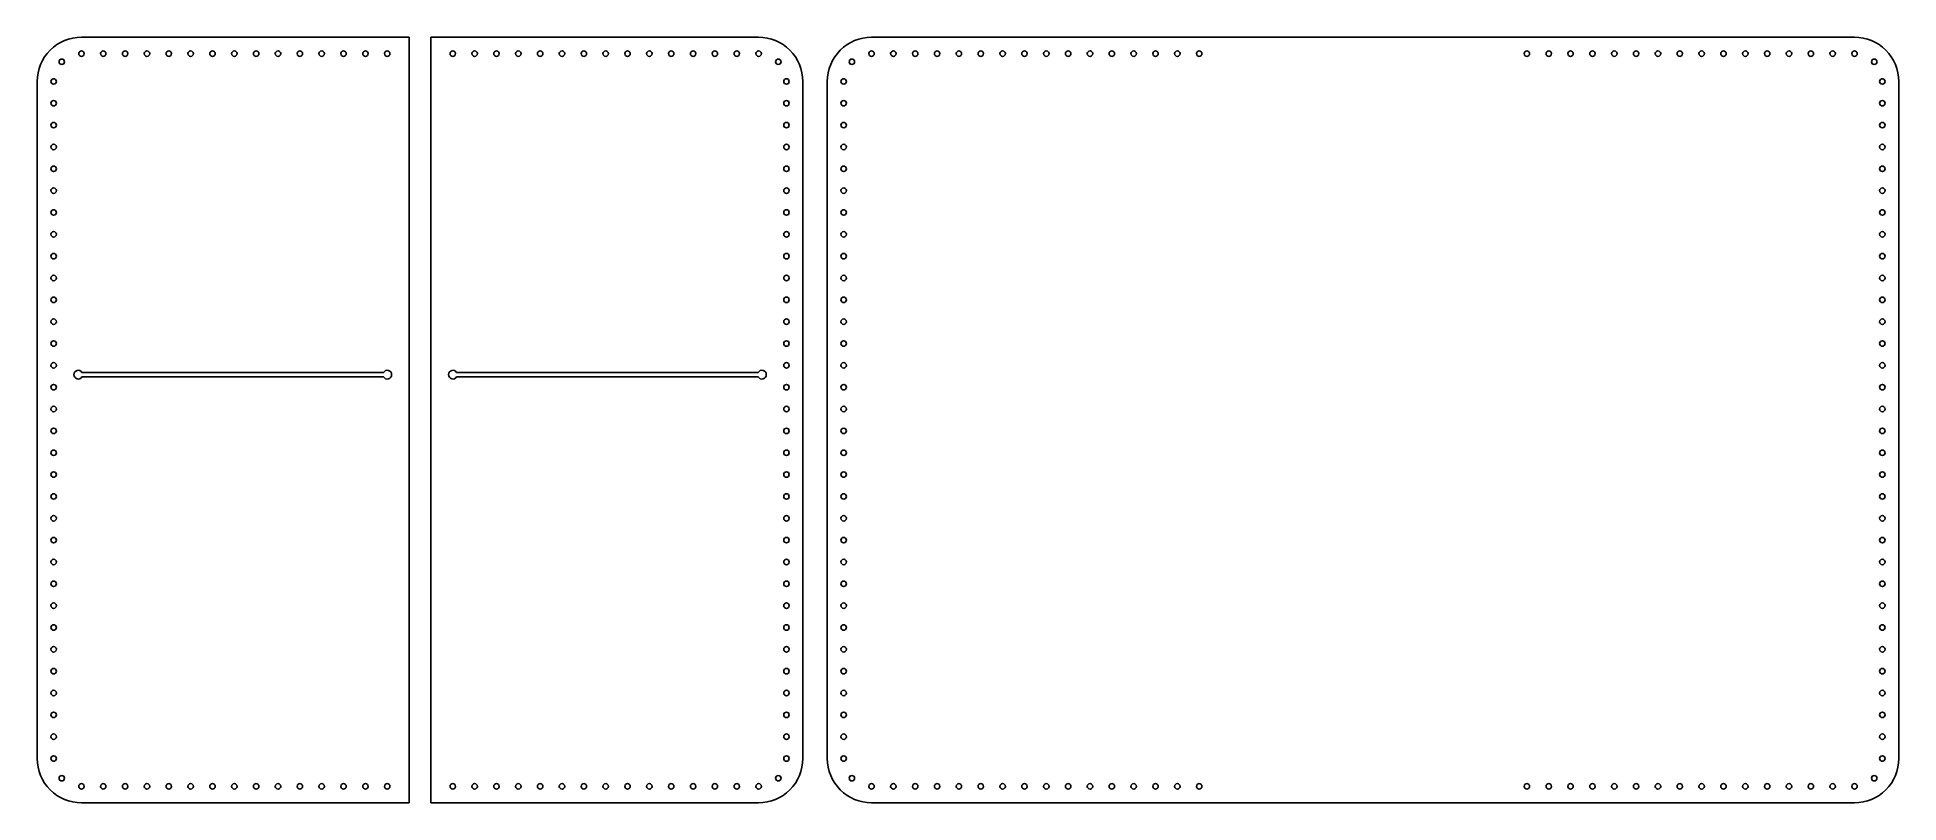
# Model space of a CAD drawing. Header units: millimetres. Extents: x 5821 to 6162, y 662 to 803.
import ezdxf

# ---------------------------------------------------------------- set-up
doc = ezdxf.new("R2010")
doc.units = ezdxf.units.MM

msp = doc.modelspace()

# ---------------------------------------------------------------- linework, layer by layer
for points in [[(5828.89, 802.67, 0.414214), (5820.8, 794.58), (5820.8, 670.58, 0.414214), (5828.89, 662.48), (5888.89, 662.48), (5888.89, 802.67)], [(5952.89, 802.67, -0.414214), (5960.99, 794.58), (5960.99, 670.58, -0.414214), (5952.89, 662.48), (5892.89, 662.48), (5892.89, 802.67)], [(6161.66, 670.58), (6161.66, 794.58, 0.414214), (6153.57, 802.67), (5973.57, 802.67, 0.414214), (5965.47, 794.58), (5965.47, 670.58, 0.414214), (5973.57, 662.48), (6153.57, 662.48, 0.414214)], [(5884.2, 740.48), (5828.99, 740.48, -3.732051), (5828.99, 741.28), (5884.2, 741.28, -3.732051)], [(5897.59, 740.48), (5952.8, 740.48, 3.732051), (5952.8, 741.28), (5897.59, 741.28, 3.732051)]]:
    msp.add_lwpolyline(points, format="xyb", close=True)
for centre in [(5825.29, 798.18), (5828.89, 799.67), (5832.89, 799.67), (5836.89, 799.67), (5840.89, 799.67), (5844.89, 799.67), (5848.89, 799.67), (5852.89, 799.67), (5856.89, 799.67), (5860.89, 799.67), (5864.89, 799.67), (5868.89, 799.67), (5872.89, 799.67), (5876.89, 799.67), (5880.89, 799.67), (5884.89, 799.67), (5896.89, 799.67), (5900.89, 799.67), (5904.89, 799.67), (5908.89, 799.67), (5912.89, 799.67), (5916.89, 799.67), (5920.89, 799.67), (5924.89, 799.67), (5928.89, 799.67), (5932.89, 799.67), (5936.89, 799.67), (5940.89, 799.67), (5944.89, 799.67), (5948.89, 799.67), (5952.89, 799.67), (5956.5, 798.18), (5969.97, 798.18), (5973.57, 799.67), (5977.57, 799.67), (5981.57, 799.67), (5985.57, 799.67), (5989.57, 799.67), (5993.57, 799.67), (5997.57, 799.67), (6001.57, 799.67), (6005.57, 799.67), (6009.57, 799.67), (6013.57, 799.67), (6017.57, 799.67), (6021.57, 799.67), (6025.57, 799.67), (6029.57, 799.67), (6033.57, 799.67), (6093.57, 799.67), (6097.57, 799.67), (6101.57, 799.67), (6105.57, 799.67), (6109.57, 799.67), (6113.57, 799.67), (6117.57, 799.67), (6121.57, 799.67), (6125.57, 799.67), (6129.57, 799.67), (6133.57, 799.67), (6137.57, 799.67), (6141.57, 799.67), (6145.57, 799.67), (6149.57, 799.67), (6153.57, 799.67), (6157.17, 798.18), (5823.8, 794.58), (5957.99, 794.58), (5968.47, 794.58), (6158.66, 794.58), (5823.8, 790.58), (5957.99, 790.58), (5968.47, 790.58), (6158.66, 790.58), (5823.8, 786.58), (5957.99, 786.58), (5968.47, 786.58), (6158.66, 786.58), (5823.8, 782.58), (5957.99, 782.58), (5968.47, 782.58), (6158.66, 782.58), (5823.8, 778.58), (5957.99, 778.58), (5968.47, 778.58), (6158.66, 778.58), (5823.8, 774.58), (5957.99, 774.58), (5968.47, 774.58), (6158.66, 774.58), (5823.8, 770.58), (5957.99, 770.58), (5968.47, 770.58), (6158.66, 770.58), (5823.8, 766.58), (5957.99, 766.58), (5968.47, 766.58), (6158.66, 766.58), (5823.8, 762.58), (5957.99, 762.58), (5968.47, 762.58), (6158.66, 762.58), (5823.8, 758.58), (5957.99, 758.58), (5968.47, 758.58), (6158.66, 758.58), (5823.8, 754.58), (5957.99, 754.58), (5968.47, 754.58), (6158.66, 754.58), (5823.8, 750.58), (5957.99, 750.58), (5968.47, 750.58), (6158.66, 750.58), (5823.8, 746.58), (5957.99, 746.58), (5968.47, 746.58), (6158.66, 746.58), (5823.8, 742.58), (5957.99, 742.58), (5968.47, 742.58), (6158.66, 742.58), (5823.8, 738.58), (5957.99, 738.58), (5968.47, 738.58), (6158.66, 738.58), (5823.8, 734.58), (5957.99, 734.58), (5968.47, 734.58), (6158.66, 734.58), (5823.8, 730.58), (5957.99, 730.58), (5968.47, 730.58), (6158.66, 730.58), (5823.8, 726.58), (5957.99, 726.58), (5968.47, 726.58), (6158.66, 726.58), (5823.8, 722.58), (5957.99, 722.58), (5968.47, 722.58), (6158.66, 722.58), (5823.8, 718.58), (5957.99, 718.58), (5968.47, 718.58), (6158.66, 718.58), (5823.8, 714.58), (5957.99, 714.58), (5968.47, 714.58), (6158.66, 714.58), (5823.8, 710.58), (5957.99, 710.58), (5968.47, 710.58), (6158.66, 710.58), (5823.8, 706.58), (5957.99, 706.58), (5968.47, 706.58), (6158.66, 706.58), (5823.8, 702.58), (5957.99, 702.58), (5968.47, 702.58), (6158.66, 702.58), (5823.8, 698.58), (5957.99, 698.58), (5968.47, 698.58), (6158.66, 698.58), (5823.8, 694.58), (5957.99, 694.58), (5968.47, 694.58), (6158.66, 694.58), (5823.8, 690.58), (5957.99, 690.58), (5968.47, 690.58), (6158.66, 690.58), (5823.8, 686.58), (5957.99, 686.58), (5968.47, 686.58), (6158.66, 686.58), (5823.8, 682.58), (5957.99, 682.58), (5968.47, 682.58), (6158.66, 682.58), (5823.8, 678.58), (5957.99, 678.58), (5968.47, 678.58), (6158.66, 678.58), (5823.8, 674.58), (5957.99, 674.58), (5968.47, 674.58), (6158.66, 674.58), (5823.8, 670.58), (5957.99, 670.58), (5968.47, 670.58), (6158.66, 670.58), (5825.29, 666.97), (5828.89, 665.48), (5832.89, 665.48), (5836.89, 665.48), (5840.89, 665.48), (5844.89, 665.48), (5848.89, 665.48), (5852.89, 665.48), (5856.89, 665.48), (5860.89, 665.48), (5864.89, 665.48), (5868.89, 665.48), (5872.89, 665.48), (5876.89, 665.48), (5880.89, 665.48), (5884.89, 665.48), (5896.89, 665.48), (5900.89, 665.48), (5904.89, 665.48), (5908.89, 665.48), (5912.89, 665.48), (5916.89, 665.48), (5920.89, 665.48), (5924.89, 665.48), (5928.89, 665.48), (5932.89, 665.48), (5936.89, 665.48), (5940.89, 665.48), (5944.89, 665.48), (5948.89, 665.48), (5952.89, 665.48), (5956.5, 666.97), (5969.97, 666.97), (5973.57, 665.48), (5977.57, 665.48), (5981.57, 665.48), (5985.57, 665.48), (5989.57, 665.48), (5993.57, 665.48), (5997.57, 665.48), (6001.57, 665.48), (6005.57, 665.48), (6009.57, 665.48), (6013.57, 665.48), (6017.57, 665.48), (6021.57, 665.48), (6025.57, 665.48), (6029.57, 665.48), (6033.57, 665.48), (6093.57, 665.48), (6097.57, 665.48), (6101.57, 665.48), (6105.57, 665.48), (6109.57, 665.48), (6113.57, 665.48), (6117.57, 665.48), (6121.57, 665.48), (6125.57, 665.48), (6129.57, 665.48), (6133.57, 665.48), (6137.57, 665.48), (6141.57, 665.48), (6145.57, 665.48), (6149.57, 665.48), (6153.57, 665.48), (6157.17, 666.97)]:
    msp.add_circle(centre, 0.5)

doc.saveas('drawing.dxf')
